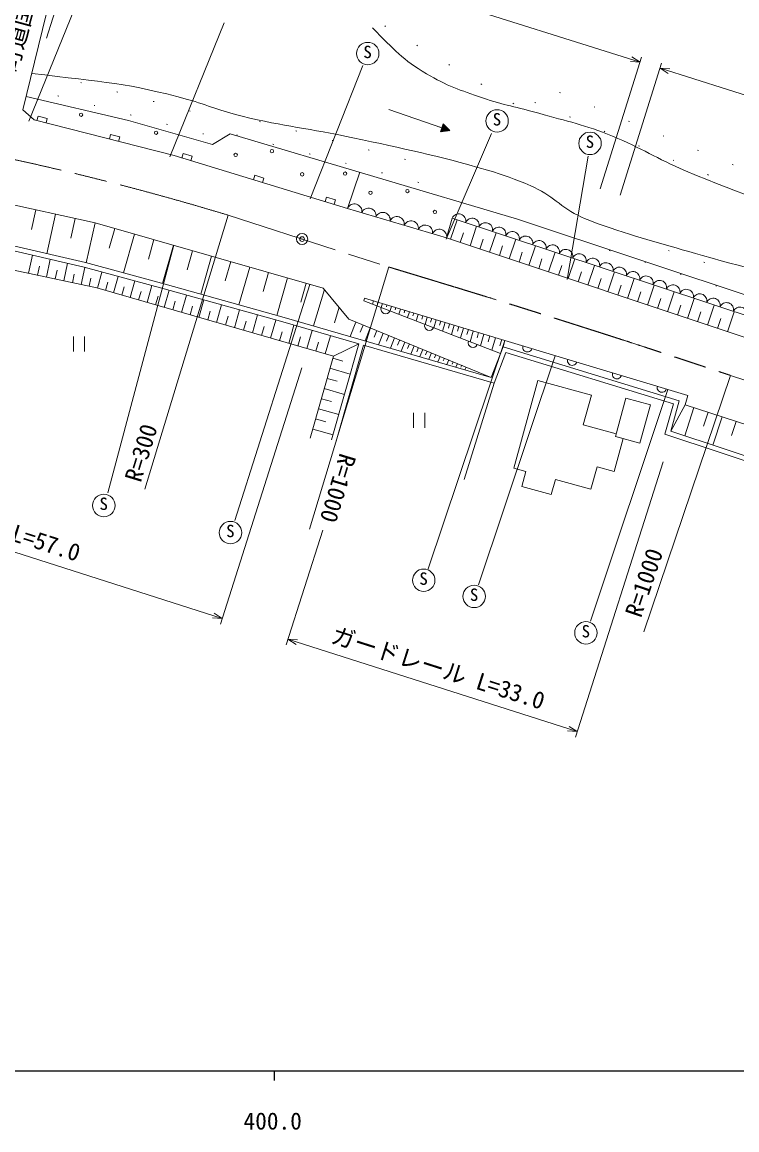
# Model space of a CAD drawing. Units: millimetres, scale not verified. Extents: x 40000 to 680000, y 20000 to 380000.
# Drawn here: x 441072 to 517445, y 198715 to 317006 of the extents above; entities that cross this region are included whole.
import ezdxf
from ezdxf.enums import TextEntityAlignment as Align

# ---------------------------------------------------------------- set-up
doc = ezdxf.new("R2010")
doc.units = ezdxf.units.MM
doc.header["$LTSCALE"] = 1000
doc.header["$PDMODE"] = 32
doc.header["$PDSIZE"] = 500
doc.linetypes.add('CHAIN', pattern=[18.5, 12, -1.5, 3.5, -1.5])
for name, color, linetype, lineweight in [('M-BGD', 7, 'Continuous', 13), ('M-BGD-HTXT', 7, 'Continuous', 13), ('M-BMK', 2, 'CHAIN', 13), ('M-BMK-SRVR', 3, 'Continuous', 13), ('M-STR-HTXT', 7, 'Continuous', 13), ('M-TTL-BAND', 7, 'Continuous', 25)]:
    doc.layers.add(name, color=color, linetype=linetype, lineweight=lineweight)
doc.styles.add('ＭＳ ゴシック', font='')
doc.styles.get('ＭＳ ゴシック').set_extended_font_data('MS Gothic')

msp = doc.modelspace()

# ---------------------------------------------------------------- linework, layer by layer
at = {"layer": 'M-BGD'}
for p, q in [((441144, 307644), (446350, 328903)), ((441781, 306422), (447840, 321320)), ((456863, 302631), (462672, 316941)), ((479899, 316549), (479813, 316601)), ((483324, 314484), (483239, 314535)), ((471850, 298123), (477489, 312363)), ((486750, 312419), (486664, 312470)), ((447425, 310535), (447329, 310560)), ((490176, 310354), (490090, 310405)), ((452427, 306508), (441491, 309064)), ((444986, 309104), (444889, 309129)), ((451296, 309526), (451199, 309551)), ((498582, 309469), (498490, 309507)), ((442367, 306566), (441144, 307644)), ((448856, 308095), (448760, 308120)), ((455167, 308517), (455070, 308542)), ((480251, 307675), (485923, 305719)), ((493601, 308288), (493516, 308340)), ((495965, 308395), (495873, 308433)), ((502272, 307926), (502180, 307964)), ((442778, 306977), (442655, 306492)), ((443747, 306729), (442778, 306977)), ((443623, 306245), (443747, 306729)), ((461423, 303933), (452427, 306508)), ((452727, 307086), (452630, 307112)), ((459037, 307508), (458941, 307533)), ((466538, 306373), (466441, 306399)), ((499656, 306852), (499563, 306890)), ((505963, 306383), (505870, 306421)), ((456598, 306077), (456501, 306103)), ((470409, 305364), (470312, 305390)), ((485640, 305817), (485923, 305719)), ((486070, 306145), (485776, 305294)), ((485776, 305294), (486774, 305426)), ((485786, 305322), (485843, 305303)), ((485796, 305351), (485909, 305311)), ((485806, 305379), (485976, 305320)), ((485816, 305407), (486042, 305329)), ((485825, 305436), (486109, 305338)), ((485835, 305464), (486175, 305347)), ((485845, 305492), (486242, 305356)), ((485855, 305521), (486308, 305364)), ((485864, 305549), (486375, 305373)), ((485874, 305578), (486441, 305382)), ((485884, 305606), (486508, 305391)), ((485894, 305634), (486574, 305400)), ((485904, 305663), (486641, 305408)), ((485913, 305691), (486707, 305417)), ((485923, 305719), (486774, 305426)), ((485933, 305748), (486727, 305474)), ((485943, 305776), (486680, 305522)), ((485952, 305804), (486633, 305570)), ((485962, 305833), (486586, 305618)), ((485972, 305861), (486539, 305666)), ((485982, 305889), (486492, 305713)), ((485992, 305918), (486445, 305761)), ((486001, 305946), (486398, 305809)), ((486011, 305975), (486351, 305857)), ((486021, 306003), (486305, 305905)), ((486031, 306031), (486258, 305953)), ((486040, 306060), (486211, 306001)), ((486050, 306088), (486164, 306049)), ((486060, 306116), (486117, 306097)), ((486774, 305426), (486070, 306145)), ((503346, 305309), (503254, 305348)), ((450529, 304996), (450406, 304512)), ((451498, 304749), (450529, 304996)), ((451375, 304264), (451498, 304749)), ((460468, 305068), (460372, 305094)), ((463313, 305096), (461423, 303933)), ((493987, 295955), (463313, 305096)), ((464098, 304942), (464001, 304968)), ((474279, 304356), (474183, 304381)), ((486396, 293815), (491219, 305128)), ((509653, 304840), (509561, 304878)), ((458291, 302973), (458146, 302494)), ((459248, 302682), (458291, 302973)), ((467969, 303934), (467872, 303959)), ((471840, 302925), (471743, 302950)), ((478150, 303347), (478053, 303372)), ((507036, 303766), (506944, 303805)), ((513344, 303297), (513251, 303335)), ((459103, 302204), (459248, 302682)), ((475710, 301916), (475613, 301941)), ((482021, 302338), (481924, 302363)), ((499318, 289525), (501564, 302681)), ((510727, 302223), (510635, 302262)), ((517034, 301754), (516942, 301792)), ((465947, 300649), (465801, 300171)), ((466903, 300359), (465947, 300649)), ((475849, 297121), (477156, 300971)), ((479581, 300907), (479484, 300932)), ((514417, 300680), (514325, 300719)), ((466758, 299880), (466903, 300359)), ((483452, 299898), (483355, 299923)), ((432763, 299100), (448866, 295582)), ((473602, 298326), (473457, 297847)), ((474559, 298036), (473602, 298326)), ((442540, 296964), (442083, 294872)), ((474413, 297557), (474559, 298036)), ((486435, 293956), (475849, 297121)), ((444632, 296507), (443708, 292281)), ((446745, 296046), (446283, 293932)), ((487029, 296071), (486435, 293956)), ((486845, 293819), (487540, 295902)), ((568577, 269044), (487029, 296071)), ((569240, 270969), (493987, 295955)), ((448858, 295584), (447922, 291296)), ((448866, 295582), (473255, 288593)), ((450968, 294980), (450364, 292870)), ((488931, 293123), (489628, 295210)), ((453078, 294375), (451887, 290222)), ((455154, 293780), (454559, 291704)), ((486435, 293956), (567807, 266810)), ((487888, 293471), (488236, 294514)), ((489977, 292774), (490326, 293819)), ((491022, 292425), (491720, 294516)), ((493117, 291726), (493816, 293821)), ((430606, 292573), (449064, 288625)), ((457266, 293175), (450226, 266749)), ((457231, 293185), (456058, 289092)), ((459278, 292599), (458691, 290552)), ((492070, 292076), (492419, 293123)), ((494167, 291376), (494517, 292426)), ((495216, 291026), (495917, 293125)), ((497319, 290325), (498021, 292428)), ((503894, 292588), (503799, 292620)), ((510219, 292599), (510124, 292631)), ((441762, 290187), (442176, 292124)), ((443664, 289780), (444071, 291683)), ((445533, 289381), (445933, 291250)), ((461324, 292012), (460160, 287949)), ((463356, 291430), (462774, 289398)), ((496268, 290675), (496619, 291727)), ((498373, 289973), (498725, 291027)), ((499427, 289622), (500130, 291729)), ((501538, 288917), (502243, 291029)), ((507691, 291330), (507596, 291361)), ((514016, 291341), (513921, 291372)), ((442713, 289984), (442916, 290935)), ((444598, 289580), (444798, 290515)), ((446450, 289185), (446646, 290101)), ((447367, 288988), (447759, 290822)), ((449107, 288613), (449602, 290323)), ((450847, 288110), (451350, 289850)), ((465388, 290848), (464231, 286813)), ((467405, 290269), (466827, 288252)), ((500483, 289269), (500835, 290325)), ((503654, 288211), (504360, 290327)), ((511488, 290072), (511393, 290103)), ((448237, 288802), (448423, 289673)), ((449977, 288361), (450228, 289231)), ((451731, 287854), (451987, 288739)), ((452616, 287598), (453128, 289368)), ((454416, 287078), (454937, 288878)), ((471811, 289007), (463798, 263785)), ((469422, 289691), (468274, 285685)), ((471426, 289117), (470852, 287114)), ((502596, 288564), (502949, 289622)), ((504714, 287858), (505068, 288918)), ((505774, 287504), (506481, 289624)), ((507898, 286796), (508607, 288920)), ((515285, 288813), (515190, 288845)), ((449064, 288625), (474330, 281319)), ((453516, 287338), (453777, 288238)), ((455330, 286813), (455594, 287727)), ((456243, 286549), (456771, 288376)), ((458090, 286015), (458624, 287862)), ((473370, 288453), (472216, 284568)), ((473255, 288593), (475981, 285286)), ((477659, 287528), (477580, 287260)), ((492665, 283002), (477659, 287528)), ((506836, 287150), (507190, 288212)), ((508962, 286441), (509317, 287505)), ((510026, 286086), (510736, 288214)), ((512159, 285374), (512870, 287507)), ((457166, 286282), (457433, 287206)), ((459023, 285745), (459293, 286679)), ((459957, 285475), (460497, 287342)), ((461844, 284929), (462390, 286817)), ((463752, 284378), (464304, 286286)), ((474935, 286554), (474447, 284908)), ((477580, 287260), (492192, 281625)), ((478617, 287239), (478515, 286900)), ((479096, 287094), (479044, 286925)), ((479574, 286950), (479450, 286539)), ((480053, 286806), (479991, 286600)), ((480532, 286661), (480386, 286178)), ((481010, 286517), (480938, 286275)), ((481489, 286373), (481322, 285817)), ((511092, 285730), (511448, 286796)), ((514295, 284661), (515008, 286798)), ((460900, 285202), (461173, 286146)), ((462798, 284654), (463074, 285608)), ((465681, 283820), (466239, 285749)), ((467616, 283260), (468176, 285195)), ((475981, 285286), (491204, 279069)), ((481968, 286228), (481884, 285951)), ((482447, 286084), (482257, 285457)), ((482925, 285939), (482831, 285626)), ((483404, 285795), (483193, 285096)), ((483883, 285651), (483777, 285301)), ((484361, 285506), (484129, 284735)), ((484840, 285362), (484724, 284976)), ((485319, 285218), (485064, 284374)), ((513227, 285018), (513583, 286086)), ((515366, 284304), (515723, 285375)), ((516436, 283947), (517150, 286088)), ((464717, 284099), (464996, 285063)), ((466649, 283540), (466928, 284508)), ((468585, 282980), (468866, 283949)), ((469555, 282700), (470116, 284638)), ((471497, 282138), (472059, 284080)), ((476737, 284977), (476109, 283440)), ((477505, 284663), (477191, 283895)), ((478273, 284349), (477712, 282976)), ((478960, 284069), (478679, 283382)), ((485797, 285073), (485670, 284651)), ((486276, 284929), (486000, 284013)), ((486755, 284784), (486617, 284327)), ((487234, 284640), (486936, 283652)), ((487727, 284491), (487578, 283997)), ((488221, 284342), (487901, 283280)), ((488752, 284182), (488592, 283651)), ((489283, 284022), (488939, 282880)), ((446547, 283438), (446547, 281838)), ((447747, 281838), (447747, 283438)), ((470526, 282419), (470807, 283390)), ((472470, 281856), (472752, 282830)), ((473444, 281575), (474006, 283521)), ((479646, 283789), (479145, 282561)), ((480260, 283538), (480010, 282924)), ((480874, 283287), (480426, 282190)), ((481422, 283063), (481198, 282515)), ((481971, 282839), (481571, 281859)), ((492665, 283002), (484474, 258635)), ((489854, 283850), (489682, 283279)), ((490425, 283677), (490055, 282449)), ((491039, 283492), (490854, 282878)), ((491653, 283307), (491255, 281987)), ((492314, 283108), (492115, 282448)), ((492665, 283002), (492464, 282332)), ((492665, 283002), (512200, 277144)), ((474136, 272388), (477051, 282647)), ((474330, 281319), (477051, 282647)), ((474617, 272252), (477531, 282508)), ((482461, 282639), (482261, 282149)), ((482952, 282439), (482594, 281562)), ((483414, 282250), (483236, 281812)), ((483877, 282061), (483560, 281283)), ((484340, 281872), (484181, 281483)), ((484803, 281683), (484526, 281003)), ((474330, 281319), (471858, 272586)), ((474274, 281122), (475358, 280816)), ((485266, 281494), (485127, 281154)), ((485729, 281305), (485491, 280723)), ((486192, 281116), (486073, 280825)), ((486655, 280927), (486457, 280443)), ((487118, 280738), (487019, 280496)), ((487581, 280549), (487423, 280164)), ((488043, 280360), (487965, 280167)), ((498045, 281389), (489828, 256909)), ((473967, 280039), (476135, 279425)), ((488506, 280171), (488389, 279884)), ((473661, 278956), (474744, 278649)), ((491506, 278461), (488301, 268171)), ((493624, 269385), (496193, 278731)), ((496193, 278731), (501898, 277162)), ((473354, 277873), (475520, 277260)), ((501898, 277162), (501033, 274016)), ((510053, 277788), (501793, 253038)), ((504472, 272771), (505597, 276863)), ((505597, 276863), (508199, 276147)), ((512200, 277144), (511909, 276156)), ((472742, 275710), (474906, 275097)), ((473048, 276791), (474130, 276485)), ((508199, 276147), (507075, 272056)), ((511909, 276156), (510372, 273329)), ((512860, 275844), (511873, 272833)), ((511909, 276156), (532306, 269472)), ((472436, 274629), (473517, 274323)), ((482908, 275291), (482908, 273691)), ((484108, 273691), (484108, 275291)), ((514365, 275351), (513872, 273845)), ((515871, 274857), (514882, 271837)), ((472130, 273549), (474292, 272937)), ((501033, 274016), (504549, 273050)), ((517381, 274363), (516886, 272853)), ((505313, 272540), (504343, 269013)), ((504549, 273050), (504472, 272771)), ((504472, 272771), (505313, 272540)), ((507075, 272056), (504472, 272771)), ((494907, 269032), (493624, 269385)), ((494467, 267431), (494907, 269032)), ((502513, 269516), (501855, 267122)), ((504343, 269013), (502513, 269516)), ((497608, 266567), (494467, 267431)), ((498049, 268168), (497608, 266567)), ((501855, 267122), (498049, 268168))]:
    msp.add_line(p, q, dxfattribs=at)
for points in [[(475849, 297121), (457306, 302749), (442367, 306566)], [(422309, 296178), (433116, 294095), (440170, 292591), (447705, 290837), (456236, 288526), (468687, 285069), (477051, 282647)], [(422425, 296665), (433216, 294585), (440279, 293079), (447827, 291322), (456368, 289008), (468824, 285550), (491204, 279069), (492464, 282332), (511269, 276576), (510372, 273329), (538868, 263901), (541808, 265161), (564627, 257579)], [(477531, 282508), (491506, 278461), (492763, 281718), (510657, 276241), (509763, 273004), (538891, 263367), (541830, 264627), (564464, 257106)]]:
    msp.add_lwpolyline(points, dxfattribs=at)
for centre, radius in [((478000, 313649), 1200), ((491821, 306452), 1200), ((447366, 307115), 180), ((455386, 305201), 180), ((501753, 304063), 1200), ((463888, 302832), 180), ((467760, 303228), 180), ((470995, 300756), 180), ((475575, 300829), 180), ((478295, 298794), 180), ((482245, 298964), 180), ((485177, 296735), 180), ((449802, 265394), 1200), ((463337, 262491), 1200), ((483982, 257402), 1200), ((489379, 255685), 1200), ((501319, 251787), 1200)]:
    msp.add_circle(centre, radius, dxfattribs=at)
for centre, radius, start, end in [((476578, 296804), 795, 350.21159, 156.48991), ((478090, 296352), 795, 350.21159, 156.48991), ((479603, 295900), 795, 350.21159, 156.48991), ((481115, 295447), 795, 350.21159, 156.48991), ((482627, 294995), 795, 350.21159, 156.48991), ((487726, 295781), 756, 345.88755, 157.44039), ((489157, 295307), 756, 345.88755, 157.44039), ((484140, 294543), 795, 350.21159, 156.48991), ((485652, 294091), 795, 350.21159, 156.48991), ((490588, 294833), 756, 345.88755, 157.44039), ((492018, 294359), 756, 345.88755, 157.44039), ((493449, 293884), 756, 345.88755, 157.44039), ((494880, 293410), 756, 345.88755, 157.44039), ((496310, 292936), 756, 345.88755, 157.44039), ((497741, 292462), 756, 345.88755, 157.44039), ((499172, 291988), 756, 345.88755, 157.44039), ((500602, 291514), 756, 345.88755, 157.44039), ((502033, 291040), 756, 345.88755, 157.44039), ((503464, 290565), 756, 345.88755, 157.44039), ((504894, 290091), 756, 345.88755, 157.44039), ((506325, 289617), 756, 345.88755, 157.44039), ((507756, 289143), 756, 345.88755, 157.44039), ((509187, 288669), 756, 345.88755, 157.44039), ((510617, 288195), 756, 345.88755, 157.44039), ((512048, 287720), 756, 345.88755, 157.44039), ((513479, 287246), 756, 345.88755, 157.44039), ((514909, 286772), 756, 345.88755, 157.44039), ((479912, 286361), 500, 158.91106, 338.91106), ((516340, 286298), 756, 345.88755, 157.44039), ((517771, 285824), 756, 345.88755, 157.44039), ((484578, 284562), 500, 158.91106, 338.91106), ((489243, 282763), 500, 158.91106, 338.91106), ((495060, 282284), 500, 163.30727, 343.30727), ((499849, 280848), 500, 163.30727, 343.30727), ((504639, 279411), 500, 163.30727, 343.30727), ((509428, 277975), 500, 163.30727, 343.30727)]:
    msp.add_arc(centre, radius, start, end, dxfattribs=at)
for points, knots in [([(571425, 277312), (566108, 278634), (564671, 279008), (560386, 280253), (555285, 281734), (552282, 282236), (547447, 284433), (542627, 286622), (540403, 288760), (535707, 291202), (532867, 292679), (531279, 293525), (528328, 294764), (522005, 297420), (518277, 298448), (511963, 301125), (508858, 302441), (507284, 303546), (504167, 304832), (501181, 306064), (499371, 306378), (496270, 307281), (493939, 307960), (492567, 308122), (490273, 308917), (487863, 309752), (486466, 310192), (484276, 311497), (481737, 313011), (480867, 313982), (478515, 316404)], [0, 0, 0, 0, 1, 1, 1, 2, 2, 2, 3, 3, 3, 4, 4, 4, 5, 5, 5, 6, 6, 6, 7, 7, 7, 8, 8, 8, 9, 9, 9, 10, 10, 10, 10]), ([(442097, 311538), (449932, 310568), (452388, 310516), (458738, 308753), (461035, 308115), (462253, 307513), (464571, 306954), (469147, 305851), (471801, 305656), (476402, 304664), (482050, 303446), (485235, 302816), (490782, 301202), (492632, 300664), (493650, 300285), (495422, 299530), (497713, 298554), (498587, 297224), (500850, 296186), (501727, 295784), (502238, 295600), (503152, 295290), (507262, 293894), (509619, 293280), (513789, 292079), (519352, 290478), (522563, 289914), (528096, 288217), (531334, 287224), (533069, 286430), (536238, 285237), (541387, 283299), (544247, 282151), (549337, 280062), (552462, 278779), (554097, 277764), (557297, 276682), (558881, 276146), (559840, 276100), (561476, 275755), (562920, 275450), (563756, 275399), (565184, 275028), (566729, 274627), (567565, 274263), (569000, 273565), (569381, 273380), (569518, 273321), (569965, 273074)], [0, 0, 0, 0, 1, 1, 1, 2, 2, 2, 3, 3, 3, 4, 4, 4, 5, 5, 5, 6, 6, 6, 7, 7, 7, 8, 8, 8, 9, 9, 9, 10, 10, 10, 11, 11, 11, 12, 12, 12, 13, 13, 13, 14, 14, 14, 15, 15, 15, 16, 16, 16, 16])]:
    msp.add_open_spline(points, degree=3, knots=knots, dxfattribs=at)
at = {"layer": 'M-BMK'}
for p, q in [((463102, 296391), (480242, 290860)), ((516766, 279279), (566380, 262666))]:
    msp.add_line(p, q, dxfattribs=at)
msp.add_arc((375938, 7979), 301295, 73.18417, 89.49227, dxfattribs=at)
msp.add_open_spline([(480242, 290860), (489625, 288013), (492032, 287289), (499555, 284894), (506293, 282749), (508431, 282045), (516766, 279279)], degree=3, knots=[0, 0, 0, 0, 1, 1, 1, 2, 2, 2, 2], dxfattribs=at)
at = {"layer": 'M-BMK-SRVR'}
msp.add_circle((470988, 293846), 600, dxfattribs=at)
msp.add_point((470988, 293846), dxfattribs=at)
at = {"layer": 'M-STR-HTXT'}
for p, q in [((448812, 331658), (443664, 315283)), ((448645, 331127), (507104, 312749)), ((507271, 313281), (502847, 299207)), ((509407, 312609), (504983, 298536)), ((507104, 312749), (506075, 312811)), ((507104, 312749), (506225, 313288)), ((509240, 312078), (576156, 291042)), ((509240, 312078), (510119, 311539)), ((509240, 312078), (510269, 312016)), ((463102, 296391), (454191, 267116)), ((480242, 290860), (471788, 262852)), ((470976, 280081), (462260, 252729)), ((516766, 279279), (507509, 251911)), ((408151, 270643), (462455, 253339)), ((509566, 270047), (500195, 240641)), ((473189, 262756), (469281, 250492)), ((462455, 253339), (461426, 253404)), ((462455, 253339), (461578, 253881)), ((469475, 251102), (500390, 241251)), ((469475, 251102), (470352, 250560)), ((469475, 251102), (470504, 251036)), ((500390, 241251), (499361, 241316)), ((500390, 241251), (499513, 241793))]:
    msp.add_line(p, q, dxfattribs=at)
at = {"layer": 'M-TTL-BAND'}
for p, q in [((40000, 205000), (579000, 205000)), ((468000, 205000), (468000, 204000))]:
    msp.add_line(p, q, dxfattribs=at)

# ---------------------------------------------------------------- texts
at = {"layer": 'M-BGD', "style": 'ＭＳ ゴシック'}
for p in [(477536, 314486), (491357, 307290), (501289, 304900), (449338, 266232), (462873, 263328), (483518, 258240), (488915, 256522), (500855, 252624)]:
    msp.add_text('S', height=1320, dxfattribs=at).set_placement(p, align=Align.TOP_LEFT)
at = {"layer": 'M-BGD-HTXT', "style": 'ＭＳ ゴシック'}
msp.add_text('町道国広２号線', height=1833, rotation=74.957, dxfattribs=at).set_placement((443270, 319836), align=Align.BOTTOM_CENTER)
at = {"layer": 'M-STR-HTXT', "style": 'ＭＳ ゴシック'}
for s, rotation, p in [('R=300', 73.07, (455180, 270588)), ('R=1000', 253.203, (473426, 267656)), ('ガードレール L=57.0', 342.325, (435454, 262467)), ('R=1000', 71.311, (508912, 256680)), ('ガードレール L=33.0', 342.325, (485084, 246653))]:
    msp.add_text(s, height=1833, rotation=rotation, dxfattribs=at).set_placement(p, align=Align.BOTTOM_CENTER)
at = {"layer": 'M-TTL-BAND', "style": 'ＭＳ ゴシック'}
msp.add_text('400.0', height=1833, dxfattribs=at).set_placement((467844, 198195), align=Align.BOTTOM_CENTER)

doc.saveas('drawing.dxf')
